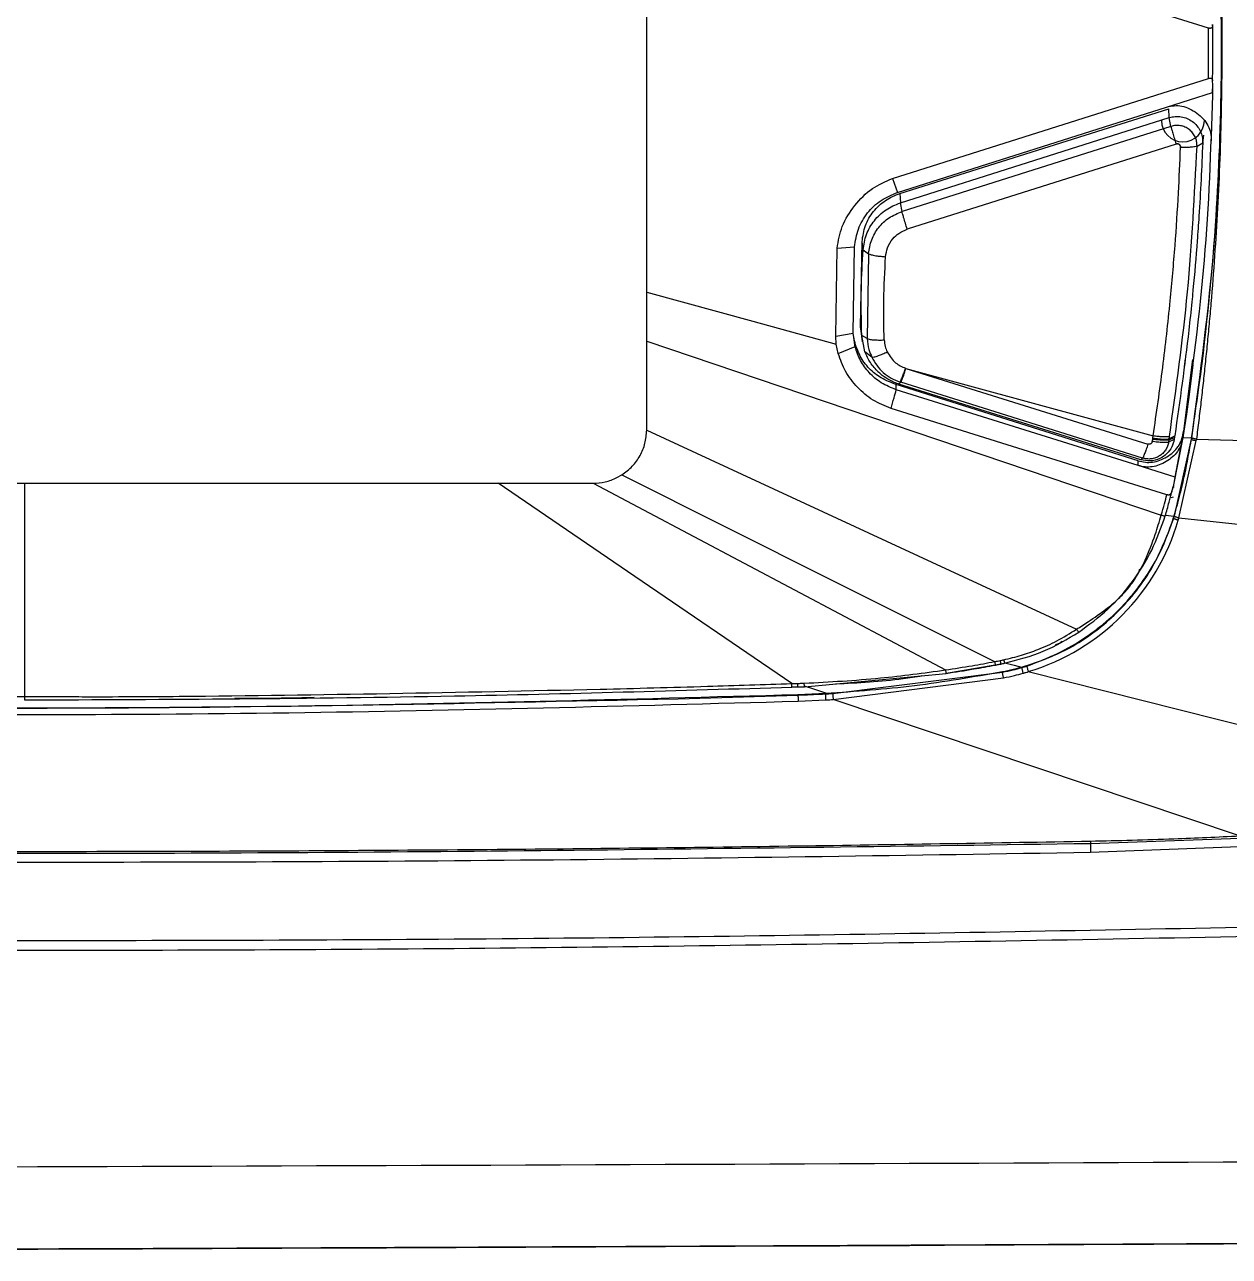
# Model space of a CAD drawing. Extents: x 527 to 611, y 788 to 934.
# Drawn here: x 576.789 to 579.597, y 803.67 to 806.543 of the extents above; entities that cross this region are included whole.
import ezdxf

# ---------------------------------------------------------------- set-up
doc = ezdxf.new("R2010")
doc.units = 0
doc.header["$MEASUREMENT"] = 0
doc.layers.add('1', color=4, linetype='Continuous')
doc.layers.add('GEOMETRY', color=4, linetype='Continuous', lineweight=25)

# ---------------------------------------------------------------- blocks, each defined once
blk = doc.blocks.new('2026_FLASH')
at = {"layer": 'GEOMETRY'}
for p, q in [((51.16, 2.6051), (51.16, 3.7283)), ((52.4695, 3.2211), (51.8083, 3.4285)), ((51.733, 2.8705), (52.4694, 3.1039)), ((52.4791, 3.0709), (52.48, 3.0891)), ((52.4795, 3.089), (52.4792, 3.0984)), ((52.3718, 3.0369), (52.4791, 3.0709)), ((51.745, 2.8381), (52.3718, 3.0369)), ((51.7505, 2.8356), (52.3773, 3.0328)), ((52.378, 3.0123), (52.3773, 3.0328)), ((51.7513, 2.8137), (52.378, 3.0123)), ((52.3819, 2.9919), (51.7552, 2.7933)), ((52.3819, 2.9919), (52.378, 3.0123)), ((52.4561, 2.9537), (52.4584, 2.9718)), ((52.3942, 2.9507), (51.7676, 2.752)), ((52.4429, 2.9459), (52.4561, 2.9537)), ((51.733, 2.8705), (51.745, 2.8381)), ((51.7505, 2.8356), (51.7513, 2.8137)), ((51.7552, 2.7933), (51.7513, 2.8137)), ((51.6006, 2.5023), (51.604, 2.7077)), ((51.604, 2.7077), (51.6445, 2.7107)), ((51.6412, 2.5095), (51.6445, 2.7107)), ((51.6587, 2.5242), (51.662, 2.7237)), ((51.6645, 2.7038), (51.662, 2.7237)), ((51.6645, 2.7038), (51.6773, 2.6949)), ((51.6773, 2.6949), (51.6741, 2.4969)), ((51.16, 2.4908), (51.16, 2.6051)), ((51.6006, 2.5023), (51.6412, 2.5095)), ((51.6021, 2.4842), (51.6006, 2.5023)), ((51.6458, 2.4782), (51.6412, 2.5095)), ((51.6412, 2.5095), (51.6412, 2.5095)), ((51.6442, 2.4914), (51.6416, 2.5089)), ((51.6612, 2.5045), (51.6587, 2.5242)), ((51.6601, 2.509), (51.6626, 2.4894)), ((51.6741, 2.4969), (51.6612, 2.5045)), ((51.6687, 2.466), (51.6612, 2.5045)), ((51.16, 2.2835), (51.16, 2.4908)), ((51.16, 2.4908), (52.3596, 2.0854)), ((51.6065, 2.462), (51.6021, 2.4842)), ((51.6065, 2.462), (51.6458, 2.4782)), ((51.6848, 2.4538), (51.6687, 2.466)), ((52.4326, 2.4479), (52.4117, 2.2813)), ((52.4137, 2.4321), (52.416, 2.4499)), ((51.7635, 2.4279), (51.7644, 2.4276)), ((51.7644, 2.4276), (52.3407, 2.2701)), ((51.7644, 2.4276), (52.3284, 2.2508)), ((51.7417, 2.3777), (51.7418, 2.3898)), ((52.3054, 2.2121), (51.7418, 2.3898)), ((51.7481, 2.391), (51.7521, 2.3951)), ((52.3121, 2.2142), (51.7481, 2.391)), ((52.3161, 2.2183), (51.7521, 2.3951)), ((52.306, 2.2008), (51.7417, 2.3777)), ((52.3727, 2.1328), (51.7299, 2.3342)), ((52.4109, 2.2664), (52.419, 2.3204)), ((51.16, 2.2835), (52.1619, 1.819)), ((52.3399, 2.265), (52.3407, 2.2701)), ((52.3909, 2.27), (52.3907, 2.2688)), ((52.4117, 2.2813), (52.4101, 2.269)), ((52.4109, 2.2765), (52.4117, 2.2813)), ((52.3386, 2.257), (52.3395, 2.2622)), ((52.3395, 2.2623), (52.3399, 2.265)), ((52.3896, 2.2617), (52.3766, 2.2555)), ((52.3774, 2.2605), (52.3766, 2.2555)), ((52.3774, 2.2605), (52.3904, 2.2665)), ((52.3779, 2.2636), (52.3774, 2.2606)), ((52.388, 2.1517), (52.4109, 2.2664)), ((52.3902, 2.0832), (52.4302, 2.2621)), ((52.3907, 2.2688), (52.3904, 2.2665)), ((52.3919, 2.1739), (52.4094, 2.2643)), ((52.4007, 2.0788), (52.441, 2.2591)), ((52.4109, 2.2664), (52.4303, 2.2658)), ((52.4299, 2.2635), (52.4302, 2.2621)), ((52.4415, 2.2625), (52.685, 2.2553)), ((52.306, 2.2008), (52.3054, 2.2121)), ((52.3121, 2.2142), (52.3161, 2.2183)), ((52.3919, 2.1739), (52.306, 2.2008)), ((48.6062, 2.1597), (49.71, 2.1597)), ((49.71, 2.1597), (50.8138, 2.1597)), ((49.71, 2.1597), (49.71, 1.6624)), ((50.8138, 2.1597), (51.035, 2.1597)), ((51.035, 2.1597), (51.8566, 1.7242)), ((51.0906, 2.1727), (51.1023, 2.1792)), ((52.3875, 2.1274), (52.382, 2.1259)), ((52.3824, 2.1335), (52.3873, 2.1519)), ((52.3824, 2.1321), (52.3827, 2.1335)), ((52.3845, 2.1403), (52.3877, 2.1518)), ((52.3693, 2.0852), (52.3895, 2.0831)), ((52.3884, 2.0796), (52.3895, 2.0832)), ((52.3884, 2.0796), (52.3887, 2.0782)), ((52.4007, 2.0788), (53.098, 2.0049)), ((51.8579, 1.7165), (51.9726, 1.7359)), ((51.9726, 1.7359), (51.9853, 1.7384)), ((51.9853, 1.7384), (51.9942, 1.7402)), ((52.034, 1.731), (52.0341, 1.7296)), ((51.5277, 1.6851), (51.8581, 1.7161)), ((51.594, 1.6694), (51.9895, 1.719)), ((51.5947, 1.6551), (51.9918, 1.7057)), ((51.9895, 1.719), (51.9894, 1.7204)), ((52.0496, 1.7202), (53.294, 1.4069)), ((51.4985, 1.6845), (51.512, 1.6849)), ((51.4986, 1.6841), (51.512, 1.6845)), ((51.512, 1.6858), (51.512, 1.6845)), ((51.512, 1.6849), (51.5277, 1.6855)), ((51.512, 1.6845), (51.5277, 1.6851)), ((51.5126, 1.6669), (51.5773, 1.6697)), ((51.5126, 1.6669), (51.5126, 1.6656)), ((51.5773, 1.6684), (51.5773, 1.6697)), ((51.2334, 1.657), (51.5126, 1.6657)), ((51.5131, 1.6513), (51.578, 1.6541)), ((52.5421, 1.3372), (51.5947, 1.6551)), ((52.1944, 1.3196), (52.5426, 1.3318)), ((52.1944, 1.3208), (52.1947, 1.299)), ((52.1947, 1.299), (52.6089, 1.3148))]:
    blk.add_line(p, q, dxfattribs=at)
at = {"layer": 'GEOMETRY', "flags": 128}
for points in [[(51.16, 2.6051), (51.4076, 2.5374), (51.6021, 2.4842)], [(51.6447, 2.4867), (51.6444, 2.4894), (51.6442, 2.4914)], [(52.4335, 2.4352), (52.4228, 2.3547), (52.4101, 2.269)], [(52.441, 2.2591), (52.4413, 2.261), (52.4415, 2.2625)], [(51.4982, 1.6922), (51.115, 1.954), (50.8138, 2.1597)], [(51.1023, 2.1792), (51.5888, 1.9353), (51.971, 1.7436)], [(52.388, 2.1517), (52.3877, 2.1501), (52.3877, 2.15), (52.3877, 2.15), (52.3877, 2.1499), (52.3877, 2.1499), (52.3877, 2.1499), (52.3877, 2.1499), (52.3877, 2.1499), (52.3877, 2.1499), (52.3877, 2.15), (52.3877, 2.15), (52.3877, 2.15), (52.3877, 2.15), (52.3877, 2.15), (52.3877, 2.15), (52.3877, 2.15), (52.3877, 2.15), (52.3877, 2.15), (52.3877, 2.15), (52.3877, 2.15), (52.388, 2.1516), (52.3894, 2.1596), (52.3919, 2.1739)], [(51.9949, 1.7408), (52.0166, 1.7354), (52.034, 1.731)], [(51.5773, 1.6697), (51.5496, 1.679), (51.5278, 1.6863)]]:
    blk.add_lwpolyline(points, dxfattribs=at)
at = {"layer": 'GEOMETRY'}
for centre, radius, start, end in [((52.41, 3.006), 0.05, 180.4509, 359.5491), ((51.8988, 2.2189), 0.521, 286.8243, 343.8241)]:
    blk.add_arc(centre, radius, start, end, dxfattribs=at)
for points, knots in [([(52.4303, 2.2658), (52.4352, 2.2987), (52.4598, 2.463), (52.4877, 2.737), (52.5025, 3.088), (52.4977, 3.4166), (52.4758, 3.7461), (52.4456, 3.9649), (52.4304, 4.0744)], [0, 0, 0, 0, 0.054879, 0.274509, 0.454772, 0.635035, 0.817517, 1, 1, 1, 1]), ([(52.4418, 4.0719), (52.4481, 4.0264), (52.4654, 3.9026), (52.4845, 3.6937), (52.4967, 3.4596), (52.5013, 3.2372), (52.5002, 3.0222), (52.4921, 2.8039), (52.4804, 2.6369), (52.4711, 2.5314), (52.4666, 2.4845), (52.4619, 2.4384), (52.4571, 2.3933), (52.4521, 2.3493), (52.4469, 2.3058), (52.4433, 2.277), (52.4415, 2.2625)], [0, 0, 0, 0, 0.076014, 0.206528, 0.346511, 0.463479, 0.574264, 0.701983, 0.824547, 0.851025, 0.877046, 0.902575, 0.927576, 0.952015, 0.975856, 1, 1, 1, 1]), ([(52.4694, 3.1039), (52.4696, 3.1258), (52.4699, 3.1648), (52.4697, 3.2039), (52.4695, 3.2211)], [0, 0, 0, 0, 0.5600783, 1, 1, 1, 1]), ([(52.4793, 3.2293), (52.4792, 3.2277), (52.4791, 3.2254), (52.478, 3.2229), (52.4769, 3.2217), (52.4754, 3.2208), (52.4737, 3.2204), (52.4717, 3.2206), (52.4703, 3.2209), (52.4695, 3.2211)], [0, 0, 0, 0, 0.3231702, 0.4508779, 0.5616303, 0.662701, 0.7634824, 0.8734409, 1, 1, 1, 1]), ([(52.4792, 3.0984), (52.4794, 3.1228), (52.4798, 3.1665), (52.4795, 3.2101), (52.4793, 3.2293)], [0, 0, 0, 0, 0.5599992, 1, 1, 1, 1]), ([(52.4694, 3.1039), (52.4702, 3.1041), (52.4716, 3.1045), (52.4736, 3.1047), (52.4753, 3.1046), (52.4768, 3.104), (52.4778, 3.1031), (52.479, 3.1013), (52.4791, 3.0996), (52.4792, 3.0984)], [0, 0, 0, 0, 0.126596, 0.236565, 0.337336, 0.438383, 0.549112, 0.676807, 1, 1, 1, 1]), ([(52.3719, 3.0369), (52.3778, 3.0383), (52.3895, 3.0412), (52.408, 3.0397), (52.426, 3.0336), (52.4429, 3.0231), (52.4579, 3.0099), (52.469, 2.9943), (52.4755, 2.9769), (52.4759, 2.9648), (52.4761, 2.9586)], [0, 0, 0, 0, 0.120811, 0.238737, 0.361776, 0.497023, 0.633268, 0.75739, 0.87686, 1, 1, 1, 1]), ([(52.378, 3.0123), (52.3826, 3.0134), (52.3918, 3.0157), (52.4063, 3.0149), (52.4202, 3.0109), (52.4328, 3.0036), (52.4432, 2.9936), (52.4509, 2.9815), (52.4556, 2.9679), (52.4559, 2.9584), (52.4561, 2.9537)], [0, 0, 0, 0, 0.12342, 0.248772, 0.374278, 0.49979, 0.625254, 0.750815, 0.87631, 1, 1, 1, 1]), ([(52.4429, 2.9459), (52.4428, 2.9496), (52.4426, 2.9571), (52.4388, 2.9677), (52.4329, 2.9772), (52.4248, 2.985), (52.415, 2.9907), (52.4042, 2.9938), (52.3928, 2.9945), (52.3856, 2.9928), (52.3819, 2.9919)], [0, 0, 0, 0, 0.125173, 0.250025, 0.374678, 0.499731, 0.625266, 0.750309, 0.874795, 1, 1, 1, 1]), ([(52.3819, 2.9919), (52.3824, 2.9901), (52.3833, 2.9863), (52.3863, 2.9762), (52.39, 2.9639), (52.3927, 2.9553), (52.3941, 2.9511)], [0, 0, 0, 0, 0.242389, 0.49942, 0.756766, 1, 1, 1, 1]), ([(52.3407, 2.2701), (52.3484, 2.3232), (52.3637, 2.428), (52.3801, 2.5761), (52.3919, 2.7119), (52.3998, 2.8312), (52.403, 2.9076), (52.4045, 2.9429)], [0, 0, 0, 0, 0.238279, 0.469602, 0.661093, 0.842947, 1, 1, 1, 1]), ([(52.3787, 2.2687), (52.3943, 2.3811), (52.4256, 2.6059), (52.4372, 2.8326), (52.4429, 2.9459)], [0, 0, 0, 0, 0.499999, 1, 1, 1, 1]), ([(52.4561, 2.9537), (52.4536, 2.8965), (52.4502, 2.8202), (52.442, 2.706), (52.437, 2.6477), (52.4325, 2.6004), (52.4294, 2.569), (52.4176, 2.4562), (52.4027, 2.3522), (52.3909, 2.27)], [0, 0, 0, 0, 0.250008, 0.333579, 0.500021, 0.505134, 0.541164, 0.637719, 1, 1, 1, 1]), ([(52.4051, 2.9429), (52.4049, 2.9441), (52.4047, 2.9467), (52.4024, 2.9497), (52.399, 2.9515), (52.396, 2.9517), (52.3944, 2.9512), (52.3941, 2.9511)], [0, 0, 0, 0, 0.230476, 0.471483, 0.689086, 0.930616, 1, 1, 1, 1]), ([(52.3941, 2.9511), (52.3941, 2.9511), (52.3941, 2.9509), (52.3942, 2.9507), (52.3942, 2.9507)], [0, 0, 0, 0, 0.5606702, 1, 1, 1, 1]), ([(52.3947, 2.9508), (52.3946, 2.9508), (52.3944, 2.9507), (52.3943, 2.9507), (52.3942, 2.9507)], [0, 0, 0, 0, 0.562859, 1, 1, 1, 1]), ([(52.4045, 2.9429), (52.4043, 2.9442), (52.404, 2.9469), (52.4013, 2.9496), (52.398, 2.9511), (52.3958, 2.9509), (52.3947, 2.9508)], [0, 0, 0, 0, 0.2729588, 0.5488812, 0.7693079, 1, 1, 1, 1]), ([(52.4051, 2.9429), (52.405, 2.9429), (52.4048, 2.9429), (52.4046, 2.9429), (52.4045, 2.9429)], [0, 0, 0, 0, 0.56056, 1, 1, 1, 1]), ([(52.4429, 2.9459), (52.4414, 2.9453), (52.4382, 2.9441), (52.4281, 2.9431), (52.4165, 2.9427), (52.4088, 2.9428), (52.4051, 2.9429)], [0, 0, 0, 0, 0.27274, 0.561213, 0.786548, 1, 1, 1, 1]), ([(51.604, 2.7077), (51.6069, 2.725), (51.6129, 2.7612), (51.644, 2.8082), (51.6828, 2.8491), (51.7167, 2.8635), (51.7331, 2.8704)], [0, 0, 0, 0, 0.240002, 0.500788, 0.760121, 1, 1, 1, 1]), ([(51.6445, 2.7107), (51.6467, 2.725), (51.6511, 2.7534), (51.6735, 2.7911), (51.705, 2.8215), (51.7317, 2.8326), (51.745, 2.8381)], [0, 0, 0, 0, 0.250751, 0.501718, 0.752023, 1, 1, 1, 1]), ([(51.662, 2.7237), (51.6639, 2.7362), (51.6678, 2.7612), (51.6875, 2.7942), (51.7152, 2.821), (51.7387, 2.8307), (51.7505, 2.8356)], [0, 0, 0, 0, 0.249819, 0.499576, 0.749298, 1, 1, 1, 1]), ([(51.6645, 2.7038), (51.6663, 2.716), (51.6702, 2.7406), (51.6895, 2.7729), (51.7166, 2.7995), (51.7398, 2.8089), (51.7513, 2.8137)], [0, 0, 0, 0, 0.249176, 0.499918, 0.750666, 1, 1, 1, 1]), ([(51.6773, 2.6949), (51.6791, 2.7059), (51.6825, 2.7278), (51.6997, 2.7569), (51.7241, 2.7804), (51.7448, 2.789), (51.7552, 2.7933)], [0, 0, 0, 0, 0.2507804, 0.5000781, 0.7493074, 1, 1, 1, 1]), ([(51.7676, 2.752), (51.766, 2.7567), (51.7629, 2.7665), (51.7591, 2.7791), (51.7565, 2.7884), (51.7556, 2.7917), (51.7552, 2.7933)], [0, 0, 0, 0, 0.272774, 0.561782, 0.787221, 1, 1, 1, 1]), ([(51.7169, 2.6879), (51.718, 2.6949), (51.7203, 2.7101), (51.7318, 2.729), (51.7481, 2.7439), (51.7608, 2.7492), (51.7676, 2.752)], [0, 0, 0, 0, 0.245846, 0.529993, 0.7486, 1, 1, 1, 1]), ([(51.6612, 2.5045), (51.6604, 2.541), (51.6591, 2.6074), (51.6628, 2.6738), (51.6645, 2.7038)], [0, 0, 0, 0, 0.548568, 1, 1, 1, 1]), ([(51.6773, 2.6949), (51.6789, 2.6941), (51.6823, 2.6925), (51.693, 2.6904), (51.7051, 2.6888), (51.713, 2.6882), (51.7169, 2.6879)], [0, 0, 0, 0, 0.272671, 0.561811, 0.787328, 1, 1, 1, 1]), ([(51.7137, 2.4938), (51.713, 2.5245), (51.7116, 2.5893), (51.7151, 2.654), (51.7169, 2.6879)], [0, 0, 0, 0, 0.475047, 1, 1, 1, 1]), ([(51.7418, 2.3899), (51.7298, 2.3944), (51.7066, 2.4032), (51.6777, 2.4263), (51.6558, 2.456), (51.6481, 2.4793), (51.6442, 2.4914)], [0, 0, 0, 0, 0.2586689, 0.5000015, 0.7413333, 1, 1, 1, 1]), ([(51.6458, 2.4782), (51.6456, 2.4793), (51.6453, 2.4822), (51.6449, 2.4851), (51.6447, 2.4867)], [0, 0, 0, 0, 0.4050306, 1, 1, 1, 1]), ([(51.7418, 2.3778), (51.7298, 2.3826), (51.7064, 2.3919), (51.6782, 2.4163), (51.6569, 2.4451), (51.6495, 2.4672), (51.6458, 2.4782)], [0, 0, 0, 0, 0.265452, 0.517595, 0.760286, 1, 1, 1, 1]), ([(51.6741, 2.4969), (51.6754, 2.4963), (51.6783, 2.4952), (51.6879, 2.4941), (51.7001, 2.4935), (51.7093, 2.4937), (51.7137, 2.4938)], [0, 0, 0, 0, 0.242564, 0.50001, 0.75745, 1, 1, 1, 1]), ([(51.6741, 2.4969), (51.6749, 2.4883), (51.6763, 2.4733), (51.6823, 2.4596), (51.6848, 2.4538)], [0, 0, 0, 0, 0.574113, 1, 1, 1, 1]), ([(51.7137, 2.4938), (51.7142, 2.4886), (51.715, 2.4789), (51.7189, 2.47), (51.7207, 2.4659)], [0, 0, 0, 0, 0.5368954, 1, 1, 1, 1]), ([(51.7299, 2.3342), (51.7154, 2.34), (51.6862, 2.3515), (51.6507, 2.3825), (51.6216, 2.4191), (51.6115, 2.4479), (51.6065, 2.462)], [0, 0, 0, 0, 0.2500754, 0.5044387, 0.7570089, 1, 1, 1, 1]), ([(51.7481, 2.391), (51.7476, 2.3911), (51.7386, 2.394), (51.7236, 2.4009), (51.7091, 2.411), (51.7021, 2.4171), (51.7004, 2.4187), (51.6999, 2.4191), (51.6998, 2.4193), (51.6929, 2.4258), (51.6803, 2.4403), (51.6726, 2.4575), (51.6687, 2.466)], [0, 0, 0, 0, 0.0133205, 0.2496474, 0.4340045, 0.4817382, 0.4942475, 0.4976579, 0.4986519, 0.4991717, 0.7490826, 1, 1, 1, 1]), ([(51.6848, 2.4538), (51.6862, 2.4537), (51.6892, 2.4537), (51.699, 2.4567), (51.71, 2.461), (51.7172, 2.4643), (51.7207, 2.4659)], [0, 0, 0, 0, 0.27265, 0.561816, 0.787349, 1, 1, 1, 1]), ([(51.6848, 2.4538), (51.6884, 2.4472), (51.6956, 2.4341), (51.7111, 2.4175), (51.7294, 2.4039), (51.7436, 2.3983), (51.7506, 2.3956)], [0, 0, 0, 0, 0.247789, 0.498232, 0.74921, 1, 1, 1, 1]), ([(51.7207, 2.4659), (51.7264, 2.4566), (51.7369, 2.4396), (51.7552, 2.4315), (51.7635, 2.4279)], [0, 0, 0, 0, 0.545484, 1, 1, 1, 1]), ([(51.7506, 2.3956), (51.7512, 2.3964), (51.7524, 2.3981), (51.7559, 2.4066), (51.7598, 2.417), (51.7623, 2.4243), (51.7635, 2.4279)], [0, 0, 0, 0, 0.272791, 0.561773, 0.787199, 1, 1, 1, 1]), ([(51.7521, 2.3951), (51.7527, 2.3959), (51.7538, 2.3976), (51.7571, 2.4062), (51.7609, 2.4166), (51.7633, 2.424), (51.7644, 2.4276)], [0, 0, 0, 0, 0.27281, 0.561801, 0.787221, 1, 1, 1, 1]), ([(51.7506, 2.3956), (51.7509, 2.3955), (51.7514, 2.3953), (51.7519, 2.3952), (51.7521, 2.3951)], [0, 0, 0, 0, 0.559984, 1, 1, 1, 1]), ([(51.7299, 2.3342), (51.7321, 2.3424), (51.7361, 2.3568), (51.74, 2.3714), (51.7418, 2.3777)], [0, 0, 0, 0, 0.559997, 1, 1, 1, 1]), ([(51.1023, 2.1792), (51.1107, 2.1854), (51.1274, 2.1979), (51.1454, 2.2236), (51.1577, 2.2524), (51.1592, 2.2731), (51.16, 2.2835)], [0, 0, 0, 0, 0.2504073, 0.4996223, 0.7488918, 1, 1, 1, 1]), ([(52.3054, 2.2121), (52.3111, 2.2107), (52.3222, 2.2079), (52.3396, 2.2084), (52.3567, 2.2128), (52.3728, 2.221), (52.3874, 2.2316), (52.399, 2.2447), (52.4073, 2.2598), (52.4097, 2.2709), (52.4109, 2.2765)], [0, 0, 0, 0, 0.124672, 0.245491, 0.368838, 0.500728, 0.632318, 0.755346, 0.87579, 1, 1, 1, 1]), ([(52.3787, 2.2687), (52.3771, 2.2683), (52.374, 2.2674), (52.3637, 2.2676), (52.3521, 2.2685), (52.3444, 2.2695), (52.3407, 2.2701)], [0, 0, 0, 0, 0.2729895, 0.5617303, 0.7870099, 1, 1, 1, 1]), ([(52.3779, 2.2636), (52.3803, 2.2647), (52.3846, 2.2668), (52.389, 2.269), (52.3909, 2.27)], [0, 0, 0, 0, 0.559999, 1, 1, 1, 1]), ([(52.4094, 2.2643), (52.4082, 2.2587), (52.4057, 2.2478), (52.3974, 2.2329), (52.3858, 2.2201), (52.3712, 2.2097), (52.3553, 2.2018), (52.3388, 2.1975), (52.322, 2.1969), (52.3114, 2.1995), (52.306, 2.2009)], [0, 0, 0, 0, 0.1250576, 0.246648, 0.3714452, 0.5056455, 0.6375796, 0.7600922, 0.8788379, 1, 1, 1, 1]), ([(52.3896, 2.2617), (52.3881, 2.2558), (52.385, 2.2436), (52.3731, 2.2278), (52.3558, 2.2157), (52.3341, 2.2098), (52.3193, 2.2128), (52.3121, 2.2142)], [0, 0, 0, 0, 0.178, 0.368525, 0.563569, 0.78959, 1, 1, 1, 1]), ([(52.3766, 2.2555), (52.3759, 2.2522), (52.3744, 2.2457), (52.3697, 2.2368), (52.3632, 2.2291), (52.3552, 2.2229), (52.346, 2.2185), (52.3361, 2.2162), (52.3259, 2.2159), (52.3194, 2.2175), (52.3161, 2.2183)], [0, 0, 0, 0, 0.125204, 0.249841, 0.374611, 0.499647, 0.624734, 0.749671, 0.87456, 1, 1, 1, 1]), ([(52.3284, 2.2508), (52.3271, 2.2468), (52.3244, 2.2385), (52.3207, 2.2281), (52.3176, 2.2205), (52.3166, 2.2191), (52.3161, 2.2183)], [0, 0, 0, 0, 0.236343, 0.49119, 0.750833, 1, 1, 1, 1]), ([(52.3386, 2.257), (52.3385, 2.2565), (52.3383, 2.2553), (52.3374, 2.2538), (52.3363, 2.2526), (52.335, 2.2515), (52.3335, 2.2508), (52.3318, 2.2504), (52.3301, 2.2504), (52.329, 2.2506), (52.3284, 2.2508)], [0, 0, 0, 0, 0.1283271, 0.2550057, 0.3789174, 0.5007596, 0.6253126, 0.7463248, 0.873901, 1, 1, 1, 1]), ([(52.3766, 2.2555), (52.3752, 2.2551), (52.3724, 2.2543), (52.3631, 2.2544), (52.3514, 2.2552), (52.3428, 2.2565), (52.3386, 2.257)], [0, 0, 0, 0, 0.249829, 0.509446, 0.763932, 1, 1, 1, 1]), ([(52.3775, 2.2609), (52.3759, 2.2605), (52.3727, 2.2596), (52.3625, 2.2598), (52.3509, 2.2607), (52.3432, 2.2618), (52.3395, 2.2623)], [0, 0, 0, 0, 0.27299, 0.561731, 0.78701, 1, 1, 1, 1]), ([(52.3399, 2.265), (52.3447, 2.2643), (52.3546, 2.263), (52.3664, 2.2623), (52.3745, 2.2626), (52.3768, 2.2632), (52.3779, 2.2636)], [0, 0, 0, 0, 0.27299, 0.56173, 0.78701, 1, 1, 1, 1]), ([(52.3779, 2.2636), (52.378, 2.2646), (52.3783, 2.2663), (52.3786, 2.2679), (52.3787, 2.2687)], [0, 0, 0, 0, 0.560001, 1, 1, 1, 1]), ([(52.3895, 2.0833), (52.3941, 2.0994), (52.4032, 2.1315), (52.4174, 2.1915), (52.4251, 2.2357), (52.4299, 2.2635)], [0, 0, 0, 0, 0.270988, 0.541975, 1, 1, 1, 1]), ([(52.3904, 2.2665), (52.3902, 2.2656), (52.39, 2.264), (52.3897, 2.2624), (52.3896, 2.2617)], [0, 0, 0, 0, 0.56, 1, 1, 1, 1]), ([(52.4101, 2.269), (52.41, 2.2681), (52.4097, 2.2665), (52.4095, 2.265), (52.4094, 2.2643)], [0, 0, 0, 0, 0.56, 1, 1, 1, 1]), ([(52.4101, 2.269), (52.4103, 2.2684), (52.4105, 2.2675), (52.4107, 2.2668), (52.4107, 2.2667)], [0, 0, 0, 0, 0.7353037, 1, 1, 1, 1]), ([(52.4107, 2.2667), (52.4108, 2.2666), (52.4108, 2.2665), (52.4108, 2.2664), (52.4109, 2.2664)], [0, 0, 0, 0, 0.560667, 1, 1, 1, 1]), ([(52.4303, 2.2658), (52.4302, 2.2654), (52.4301, 2.2646), (52.4299, 2.2638), (52.4299, 2.2635)], [0, 0, 0, 0, 0.56, 1, 1, 1, 1]), ([(52.4302, 2.2621), (52.4303, 2.2627), (52.4305, 2.2639), (52.4307, 2.265), (52.4307, 2.2655)], [0, 0, 0, 0, 0.5599999, 1, 1, 1, 1]), ([(52.4302, 2.262), (52.4304, 2.2618), (52.4307, 2.2615), (52.4321, 2.261), (52.4335, 2.2605), (52.4352, 2.2601), (52.4377, 2.2596), (52.4397, 2.2593), (52.441, 2.2591)], [0, 0, 0, 0, 0.2385711, 0.3677525, 0.4999179, 0.6320954, 0.7613116, 1, 1, 1, 1]), ([(52.4415, 2.2626), (52.4406, 2.2627), (52.4386, 2.263), (52.4357, 2.2636), (52.4331, 2.2643), (52.4312, 2.265), (52.4309, 2.2654), (52.4307, 2.2656)], [0, 0, 0, 0, 0.176065, 0.366658, 0.563819, 0.791042, 1, 1, 1, 1]), ([(51.035, 2.1597), (51.0446, 2.1602), (51.0639, 2.1612), (51.0817, 2.1689), (51.0906, 2.1727)], [0, 0, 0, 0, 0.497812, 1, 1, 1, 1]), ([(52.3596, 2.0854), (52.3621, 2.0942), (52.3667, 2.11), (52.3709, 2.1259), (52.3727, 2.1328)], [0, 0, 0, 0, 0.559992, 1, 1, 1, 1]), ([(52.3689, 2.0836), (52.3719, 2.0941), (52.3774, 2.113), (52.3823, 2.132), (52.3845, 2.1403)], [0, 0, 0, 0, 0.5599995, 1, 1, 1, 1]), ([(52.3845, 2.1403), (52.3839, 2.1389), (52.3827, 2.136), (52.3801, 2.1331), (52.3779, 2.1318), (52.3767, 2.1319), (52.3749, 2.1322), (52.3735, 2.1326), (52.3727, 2.1328)], [0, 0, 0, 0, 0.316883, 0.653306, 0.672091, 0.770532, 0.873116, 1, 1, 1, 1]), ([(52.034, 1.731), (52.0403, 1.7328), (52.0591, 1.7384), (52.0897, 1.7497), (52.1373, 1.7714), (52.1823, 1.7984), (52.2342, 1.8381), (52.2719, 1.8745), (52.305, 1.9147), (52.3339, 1.9558), (52.3645, 2.01), (52.3804, 2.0562), (52.3884, 2.0796)], [0, 0, 0, 0, 0.037654, 0.113001, 0.18835, 0.339368, 0.414716, 0.565736, 0.641084, 0.716432, 0.856779, 1, 1, 1, 1]), ([(52.0461, 1.7331), (52.0803, 1.746), (52.1546, 1.7741), (52.255, 1.8503), (52.341, 1.9531), (52.373, 2.0369), (52.3887, 2.0782)], [0, 0, 0, 0, 0.215164, 0.468637, 0.738455, 1, 1, 1, 1]), ([(52.1619, 1.819), (52.1712, 1.825), (52.1944, 1.8401), (52.2277, 1.863), (52.2586, 1.8884), (52.2823, 1.9133), (52.3034, 1.9434), (52.3255, 1.9857), (52.3443, 2.0346), (52.355, 2.0703), (52.3596, 2.0854)], [0, 0, 0, 0, 0.096356, 0.241432, 0.352651, 0.444114, 0.541341, 0.672856, 0.861717, 1, 1, 1, 1]), ([(52.1674, 1.8123), (52.1906, 1.8294), (52.2371, 1.8636), (52.2939, 1.9291), (52.3402, 2.0023), (52.3593, 2.0565), (52.3689, 2.0836)], [0, 0, 0, 0, 0.24998, 0.499983, 0.749945, 1, 1, 1, 1]), ([(52.3596, 2.0854), (52.3607, 2.0851), (52.3631, 2.0843), (52.3662, 2.0836), (52.3684, 2.0833), (52.3687, 2.0835), (52.3689, 2.0836)], [0, 0, 0, 0, 0.240754, 0.499997, 0.75924, 1, 1, 1, 1]), ([(52.3887, 2.0782), (52.389, 2.0791), (52.3895, 2.0808), (52.39, 2.0824), (52.3902, 2.0832)], [0, 0, 0, 0, 0.56, 1, 1, 1, 1]), ([(52.3887, 2.0782), (52.3889, 2.0779), (52.3892, 2.0776), (52.3905, 2.0769), (52.3919, 2.0762), (52.3936, 2.0756), (52.396, 2.0747), (52.3979, 2.0741), (52.3992, 2.0738)], [0, 0, 0, 0, 0.2386409, 0.3678399, 0.500009, 0.6321767, 0.7613719, 1, 1, 1, 1]), ([(52.3902, 2.0832), (52.3903, 2.083), (52.3905, 2.0827), (52.3919, 2.0819), (52.3942, 2.0809), (52.3973, 2.0798), (52.3996, 2.0791), (52.4007, 2.0788)], [0, 0, 0, 0, 0.176082, 0.366683, 0.563844, 0.791063, 1, 1, 1, 1]), ([(52.3992, 2.0738), (52.3995, 2.0747), (52.4, 2.0764), (52.4005, 2.0781), (52.4007, 2.0788)], [0, 0, 0, 0, 0.56, 1, 1, 1, 1]), ([(52.3081, 1.9563), (52.3105, 1.9588), (52.3155, 1.9642), (52.318, 1.971), (52.3194, 1.9746)], [0, 0, 0, 0, 0.473122, 1, 1, 1, 1]), ([(51.9923, 1.7478), (52.0062, 1.7511), (52.0331, 1.7575), (52.0745, 1.7723), (52.1179, 1.7917), (52.1468, 1.8096), (52.1619, 1.819)], [0, 0, 0, 0, 0.230861, 0.448508, 0.711246, 1, 1, 1, 1]), ([(51.9943, 1.7398), (52.0249, 1.7478), (52.0861, 1.7638), (52.1403, 1.7961), (52.1674, 1.8123)], [0, 0, 0, 0, 0.500004, 1, 1, 1, 1]), ([(52.1619, 1.819), (52.1627, 1.8179), (52.1643, 1.8156), (52.1661, 1.8133), (52.1671, 1.8122), (52.1673, 1.8122), (52.1674, 1.8123)], [0, 0, 0, 0, 0.2707606, 0.5620051, 0.7888797, 1, 1, 1, 1]), ([(52.1126, 1.783), (52.1152, 1.7838), (52.1211, 1.7855), (52.1259, 1.7894), (52.1286, 1.7916)], [0, 0, 0, 0, 0.4414493, 1, 1, 1, 1]), ([(51.5274, 1.6933), (51.5866, 1.6964), (51.6967, 1.7024), (51.8061, 1.7173), (51.8566, 1.7242)], [0, 0, 0, 0, 0.537262, 1, 1, 1, 1]), ([(51.8566, 1.7242), (51.8773, 1.7274), (51.9155, 1.7333), (51.9535, 1.7404), (51.971, 1.7436)], [0, 0, 0, 0, 0.540405, 1, 1, 1, 1]), ([(51.8566, 1.7242), (51.8568, 1.7229), (51.8572, 1.7202), (51.8577, 1.7175), (51.858, 1.7161), (51.858, 1.7161), (51.8581, 1.7161)], [0, 0, 0, 0, 0.271058, 0.562127, 0.788822, 1, 1, 1, 1]), ([(51.8581, 1.7161), (51.8795, 1.7195), (51.9179, 1.7254), (51.956, 1.7324), (51.9728, 1.7355)], [0, 0, 0, 0, 0.559998, 1, 1, 1, 1]), ([(51.971, 1.7436), (51.9733, 1.7441), (51.9776, 1.7449), (51.9818, 1.7457), (51.9837, 1.746)], [0, 0, 0, 0, 0.5551926, 1, 1, 1, 1]), ([(51.971, 1.7436), (51.9713, 1.7423), (51.9718, 1.7397), (51.9724, 1.7369), (51.9727, 1.7355), (51.9728, 1.7355), (51.9728, 1.7355)], [0, 0, 0, 0, 0.271035, 0.562132, 0.788845, 1, 1, 1, 1]), ([(51.9728, 1.7355), (51.9752, 1.736), (51.9794, 1.7368), (51.9836, 1.7376), (51.9855, 1.738)], [0, 0, 0, 0, 0.559997, 1, 1, 1, 1]), ([(51.9837, 1.746), (51.9853, 1.7464), (51.9882, 1.7469), (51.9911, 1.7475), (51.9923, 1.7478)], [0, 0, 0, 0, 0.560033, 1, 1, 1, 1]), ([(51.9837, 1.746), (51.9839, 1.7448), (51.9845, 1.7421), (51.9851, 1.7393), (51.9854, 1.7379), (51.9855, 1.738), (51.9855, 1.738)], [0, 0, 0, 0, 0.2710624, 0.5621947, 0.7889021, 1, 1, 1, 1]), ([(51.9855, 1.738), (51.9872, 1.7383), (51.9901, 1.7389), (51.993, 1.7395), (51.9943, 1.7398)], [0, 0, 0, 0, 0.559999, 1, 1, 1, 1]), ([(51.9894, 1.7204), (51.9977, 1.7221), (52.0127, 1.7252), (52.0275, 1.7292), (52.034, 1.731)], [0, 0, 0, 0, 0.555394, 1, 1, 1, 1]), ([(51.9895, 1.719), (51.9977, 1.7207), (52.0127, 1.7237), (52.0275, 1.7277), (52.0341, 1.7296)], [0, 0, 0, 0, 0.550131, 1, 1, 1, 1]), ([(51.9923, 1.7478), (51.9926, 1.7465), (51.9932, 1.7439), (51.9939, 1.7411), (51.9943, 1.7397), (51.9943, 1.7398), (51.9943, 1.7398)], [0, 0, 0, 0, 0.2706677, 0.5616872, 0.7885578, 1, 1, 1, 1]), ([(52.0341, 1.7296), (52.0363, 1.7302), (52.0404, 1.7313), (52.0444, 1.7326), (52.0461, 1.7331)], [0, 0, 0, 0, 0.555969, 1, 1, 1, 1]), ([(52.0341, 1.7296), (52.0341, 1.7293), (52.0341, 1.7287), (52.0346, 1.7267), (52.0353, 1.7237), (52.0362, 1.7201), (52.037, 1.7177), (52.0373, 1.7165)], [0, 0, 0, 0, 0.174148, 0.365357, 0.56445, 0.792964, 1, 1, 1, 1]), ([(52.0461, 1.7331), (52.0462, 1.7328), (52.0462, 1.7323), (52.0466, 1.7302), (52.0474, 1.7273), (52.0484, 1.7237), (52.0492, 1.7213), (52.0496, 1.7202)], [0, 0, 0, 0, 0.174245, 0.365488, 0.564559, 0.793012, 1, 1, 1, 1]), ([(51.5773, 1.6697), (51.6464, 1.6746), (51.7847, 1.6845), (51.9212, 1.7084), (51.9894, 1.7204)], [0, 0, 0, 0, 0.499906, 1, 1, 1, 1]), ([(51.6003, 1.6919), (51.6529, 1.6944), (51.7206, 1.6976), (51.7873, 1.7085), (51.8021, 1.7109)], [0, 0, 0, 0, 0.778406, 1, 1, 1, 1]), ([(51.9918, 1.7057), (51.9916, 1.7066), (51.9912, 1.7087), (51.9905, 1.7121), (51.99, 1.7153), (51.9896, 1.7179), (51.9895, 1.7186), (51.9895, 1.719)], [0, 0, 0, 0, 0.17698, 0.370157, 0.569692, 0.796488, 1, 1, 1, 1]), ([(51.9918, 1.7057), (52.0004, 1.7074), (52.0156, 1.7106), (52.0307, 1.7147), (52.0373, 1.7165)], [0, 0, 0, 0, 0.5599736, 1, 1, 1, 1]), ([(52.0373, 1.7165), (52.0396, 1.7172), (52.0437, 1.7184), (52.0478, 1.7196), (52.0496, 1.7202)], [0, 0, 0, 0, 0.559993, 1, 1, 1, 1]), ([(49.71, 1.6542), (50.0439, 1.6557), (50.6402, 1.6585), (51.2363, 1.6763), (51.4986, 1.6841)], [0, 0, 0, 0, 0.559998, 1, 1, 1, 1]), ([(49.71, 1.6624), (49.7443, 1.6622), (49.7889, 1.662), (49.9091, 1.6616), (50.322, 1.6638), (50.7244, 1.6723), (51.0513, 1.6792)], [0, 0, 0, 0, 0.076612, 0.099874, 0.268835, 1, 1, 1, 1]), ([(51.0513, 1.6792), (51.1347, 1.6814), (51.2837, 1.6853), (51.4327, 1.6901), (51.4982, 1.6922)], [0, 0, 0, 0, 0.560005, 1, 1, 1, 1]), ([(51.4982, 1.6922), (51.5007, 1.6923), (51.5052, 1.6925), (51.5097, 1.6926), (51.5117, 1.6927)], [0, 0, 0, 0, 0.559995, 1, 1, 1, 1]), ([(51.4986, 1.6841), (51.4985, 1.6841), (51.4985, 1.6841), (51.4984, 1.6862), (51.4983, 1.6891), (51.4983, 1.6912), (51.4982, 1.6922)], [0, 0, 0, 0, 0.271192, 0.56221, 0.788831, 1, 1, 1, 1]), ([(51.5117, 1.6927), (51.5146, 1.6928), (51.5198, 1.693), (51.5251, 1.6932), (51.5274, 1.6933)], [0, 0, 0, 0, 0.55999, 1, 1, 1, 1]), ([(51.5117, 1.6927), (51.5117, 1.6914), (51.5118, 1.6887), (51.5119, 1.6859), (51.512, 1.6845), (51.512, 1.6845), (51.512, 1.6845)], [0, 0, 0, 0, 0.27117, 0.562184, 0.788816, 1, 1, 1, 1]), ([(51.5126, 1.6656), (51.5246, 1.666), (51.5462, 1.6668), (51.5677, 1.6679), (51.5773, 1.6684)], [0, 0, 0, 0, 0.55485, 1, 1, 1, 1]), ([(51.5277, 1.6851), (51.5277, 1.6851), (51.5277, 1.6852), (51.5276, 1.6873), (51.5275, 1.6901), (51.5274, 1.6922), (51.5274, 1.6933)], [0, 0, 0, 0, 0.271194, 0.562205, 0.788825, 1, 1, 1, 1]), ([(51.5773, 1.6684), (51.5804, 1.6686), (51.586, 1.6689), (51.5915, 1.6692), (51.594, 1.6694)], [0, 0, 0, 0, 0.559997, 1, 1, 1, 1]), ([(51.578, 1.6541), (51.5779, 1.6551), (51.5778, 1.6572), (51.5776, 1.6608), (51.5774, 1.6644), (51.5773, 1.6673), (51.5773, 1.6681), (51.5773, 1.6684)], [0, 0, 0, 0, 0.172838, 0.364563, 0.565117, 0.794512, 1, 1, 1, 1]), ([(51.594, 1.6694), (51.594, 1.6691), (51.5939, 1.6685), (51.594, 1.6662), (51.5942, 1.6629), (51.5944, 1.6588), (51.5946, 1.6563), (51.5947, 1.6551)], [0, 0, 0, 0, 0.1728122, 0.364514, 0.5650567, 0.794467, 1, 1, 1, 1]), ([(47.9069, 1.6513), (48.3125, 1.6404), (49.1186, 1.6186), (50.3211, 1.6191), (51.1174, 1.6406), (51.5131, 1.6513)], [0, 0, 0, 0, 0.337431, 0.670764, 1, 1, 1, 1]), ([(49.5982, 1.6625), (49.6191, 1.6624), (49.6564, 1.6624), (49.6936, 1.6624), (49.71, 1.6624)], [0, 0, 0, 0, 0.559999, 1, 1, 1, 1]), ([(49.71, 1.6624), (49.71, 1.661), (49.71, 1.6583), (49.71, 1.6556), (49.71, 1.6541), (49.71, 1.6542), (49.71, 1.6542)], [0, 0, 0, 0, 0.27117, 0.562186, 0.788817, 1, 1, 1, 1]), ([(50.2003, 1.6588), (50.2362, 1.6585), (50.2978, 1.6581), (50.3594, 1.6598), (50.3852, 1.6605)], [0, 0, 0, 0, 0.582654, 1, 1, 1, 1]), ([(51.5126, 1.6656), (51.5126, 1.6654), (51.5126, 1.6651), (51.5127, 1.664), (51.5127, 1.6624), (51.5128, 1.6603), (51.5128, 1.658), (51.5129, 1.6556), (51.513, 1.6533), (51.513, 1.6519), (51.5131, 1.6513)], [0, 0, 0, 0, 0.1131039, 0.2358097, 0.3658719, 0.4999543, 0.6340436, 0.7641257, 0.886861, 1, 1, 1, 1]), ([(51.578, 1.6541), (51.5811, 1.6543), (51.5867, 1.6546), (51.5922, 1.6549), (51.5947, 1.6551)], [0, 0, 0, 0, 0.56, 1, 1, 1, 1]), ([(47.2258, 1.325), (47.4459, 1.3212), (47.8991, 1.3133), (48.5988, 1.3053), (49.3351, 1.3008), (50.0849, 1.3008), (50.8212, 1.3053), (51.5209, 1.3133), (51.9741, 1.3212), (52.1942, 1.325)], [0, 0, 0, 0, 0.132922, 0.273676, 0.422494, 0.577505, 0.726322, 0.867077, 1, 1, 1, 1]), ([(52.1942, 1.325), (52.2592, 1.3265), (52.3752, 1.3292), (52.4911, 1.3348), (52.5421, 1.3372)], [0, 0, 0, 0, 0.559866, 1, 1, 1, 1]), ([(52.1942, 1.325), (52.1943, 1.3241), (52.1943, 1.3222), (52.1943, 1.3204), (52.1944, 1.3195), (52.1944, 1.3195), (52.1944, 1.3196)], [0, 0, 0, 0, 0.274339, 0.56121, 0.785439, 1, 1, 1, 1]), ([(47.2253, 1.299), (47.6425, 1.2924), (48.4707, 1.2792), (49.71, 1.2744), (50.9493, 1.2792), (51.7775, 1.2924), (52.1947, 1.299)], [0, 0, 0, 0, 0.251877, 0.5, 0.748123, 1, 1, 1, 1]), ([(47.2256, 1.3196), (48.0538, 1.308), (49.71, 1.285), (51.3662, 1.308), (52.1944, 1.3196)], [0, 0, 0, 0, 0.5, 1, 1, 1, 1]), ([(46.2794, 1.1365), (47.0273, 1.1209), (48.1707, 1.0971), (49.71, 1.092), (51.2493, 1.0971), (52.3928, 1.1209), (53.1406, 1.1365)], [0, 0, 0, 0, 0.327012, 0.500003, 0.672993, 1, 1, 1, 1]), ([(46.2788, 1.1145), (47.0412, 1.0992), (48.566, 1.0685), (50.854, 1.0685), (52.3788, 1.0992), (53.1412, 1.1145)], [0, 0, 0, 0, 0.333334, 0.666667, 1, 1, 1, 1]), ([(60.1444, 0.6253), (56.6763, 0.5961), (53.2081, 0.5765), (46.2716, 0.5534), (42.8033, 0.55), (39.335, 0.5543)], [0, 0, 0, 0, 0.5, 0.5, 1, 1, 1, 1]), ([(39.3348, 0.3614), (42.8034, 0.3565), (46.2719, 0.3604), (53.2091, 0.3865), (56.6776, 0.4087), (60.1461, 0.442)], [0, 0, 0, 0, 0.5, 0.5, 1, 1, 1, 1]), ([(60.1461, 0.442), (59.8736, 0.4394), (59.3295, 0.4343), (58.5147, 0.4271), (57.7026, 0.4203), (56.8932, 0.4139), (56.0866, 0.4079), (55.2829, 0.4023), (54.4822, 0.3971), (53.6843, 0.3923), (52.8896, 0.3878), (52.0978, 0.3837), (51.3092, 0.3799), (50.5238, 0.3765), (49.4216, 0.3721), (48.0018, 0.3674), (46.2642, 0.3632), (44.5283, 0.3604), (42.7947, 0.3592), (41.0637, 0.3594), (39.9107, 0.3607), (39.3348, 0.3614)], [0, 0, 0, 0, 0.039282, 0.078438, 0.117463, 0.156355, 0.195113, 0.233732, 0.272212, 0.310548, 0.348739, 0.386783, 0.424676, 0.462417, 0.500003, 0.583568, 0.66707, 0.750487, 0.833795, 0.916974, 1, 1, 1, 1])]:
    blk.add_open_spline(points, degree=3, knots=knots, dxfattribs=at)
for points in [[(52.4307, 2.2655), (52.4506, 2.4154), (52.4903, 2.7151), (52.5053, 3.1686), (52.4904, 3.6221), (52.4508, 3.9218), (52.431, 4.0716)], [(52.419, 2.3204), (52.4355, 2.448), (52.4685, 2.7033), (52.4762, 2.9605), (52.4801, 3.0891)], [(47.9074, 1.6669), (48.3079, 1.6561), (49.1089, 1.6345), (50.3111, 1.6345), (51.1121, 1.6561), (51.5126, 1.6669)], [(48.1961, 1.6567), (48.7023, 1.646), (49.7147, 1.6245), (50.7272, 1.6462), (51.2334, 1.657)]]:
    blk.add_open_spline(points, degree=3, dxfattribs=at)

msp = doc.modelspace()

# ---------------------------------------------------------------- block references
at = {"layer": '1'}
msp.add_blockref('2026_FLASH', (527.0792, 803.3138), dxfattribs=at)

doc.saveas('drawing.dxf')
